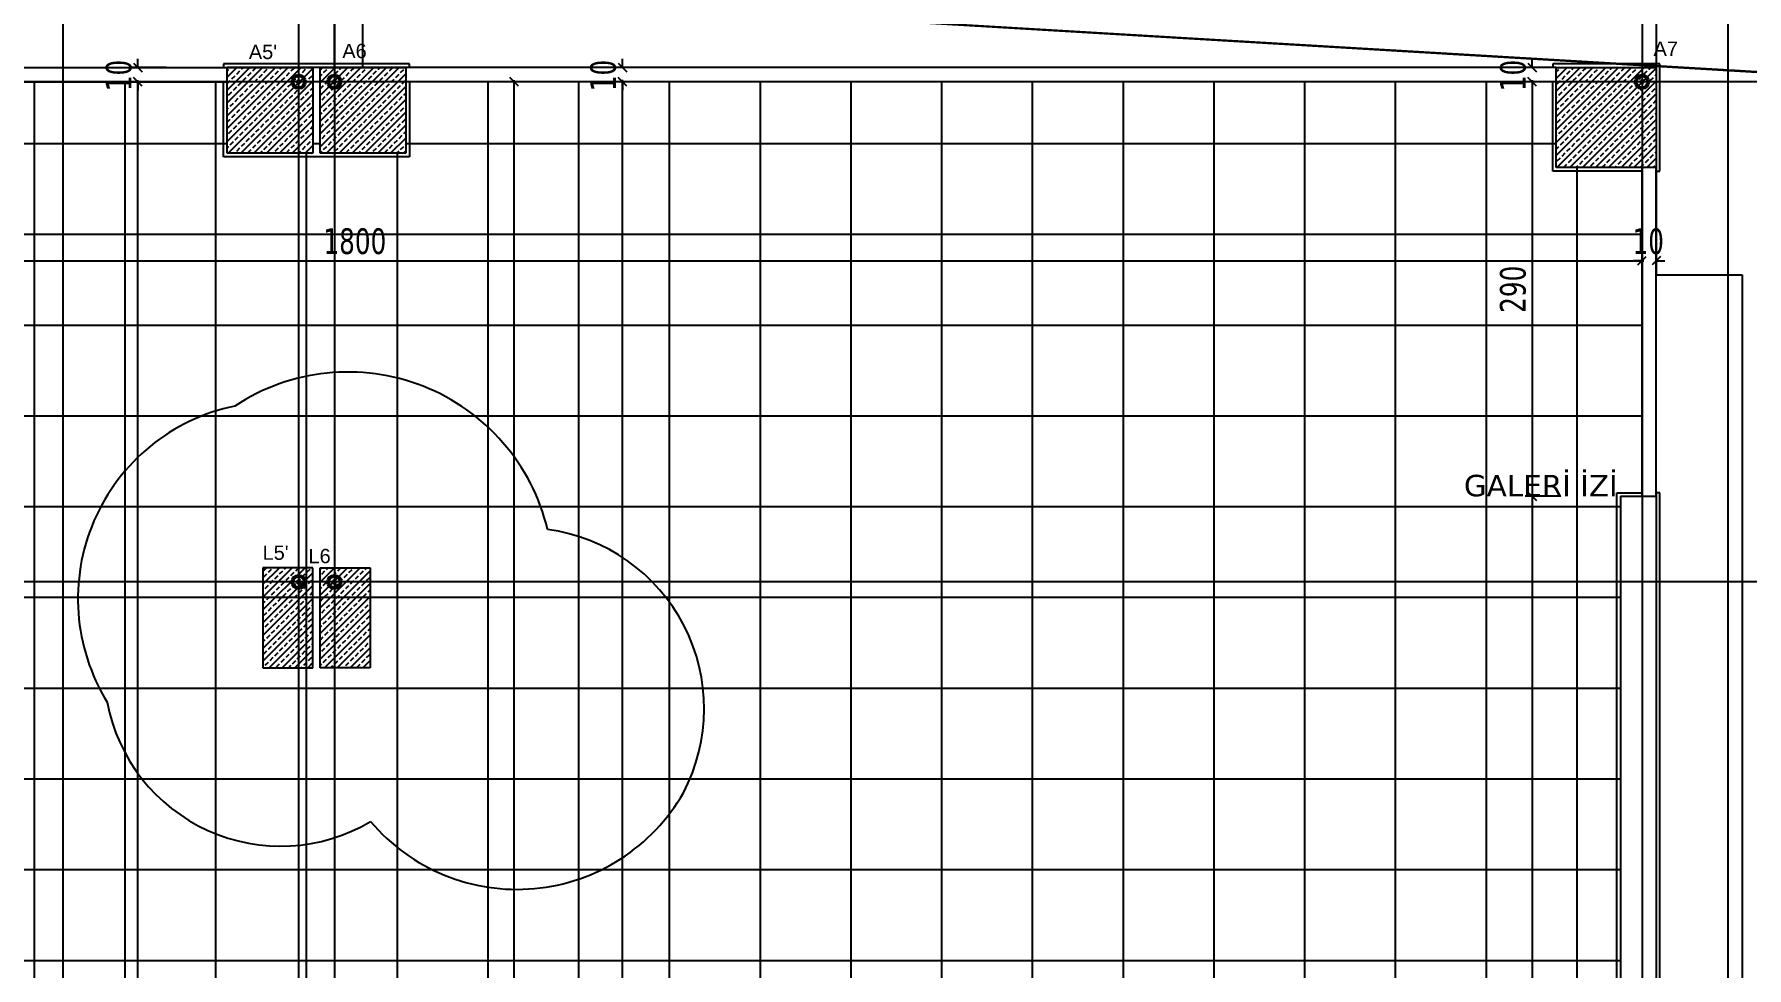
# Model space of a CAD drawing. Header units: millimetres. Extents: x 43168.9 to 43194.6, y -25545.1 to -25543.4.
# Drawn here: x 43171.9609 to 43172.2005, y -25543.9639 to -25543.8333 of the extents above; entities that cross this region are included whole.
import ezdxf
from ezdxf.enums import TextEntityAlignment as Align

# ---------------------------------------------------------------- set-up
doc = ezdxf.new("R2010")
doc.units = ezdxf.units.MM
doc.header["$LTSCALE"] = 200
for name, pattern in [('DASHDOT', [1, 0.5, -0.25, 0, -0.25]), ('DASHDOT2', [0.5, 0.25, -0.125, 0, -0.125]), ('DOT2', [0.125, 0, -0.125]), ('HIDDEN2', [0.1875, 0.125, -0.0625])]:
    doc.linetypes.add(name, pattern=pattern)
for name, color, linetype in [('aks_sgh', 5, 'DASHDOT2'), ('cam_sgh', 1, 'Continuous'), ('duv_sgh', 4, 'Continuous'), ('izd.tas.alt_sgh', 214, 'HIDDEN2'), ('izd.tas.ust_sgh', 213, 'DOT2'), ('kolon-b.a_sgh', 6, 'Continuous'), ('olcuic_sgh', 183, 'Continuous'), ('siva_sgh', 145, 'Continuous'), ('tarama-betonarme_sgh', 223, 'Continuous'), ('tarama-zemin_sgh', 197, 'Continuous'), ('vaziyet-01_sgh', 33, 'Continuous'), ('yapi-yaklasma_sgh', 41, 'DASHDOT'), ('yazi-merdi_sgh', 9, 'Continuous')]:
    doc.layers.add(name, color=color, linetype=linetype)
doc.styles.add('1-200', font='arial.ttf', dxfattribs={"height": 60})
doc.styles.add('dim', font='VERDANA.TTF', dxfattribs={"width": 0.7})
doc.styles.add('text1', font='VERDANA.TTF')

msp = doc.modelspace()

# ---------------------------------------------------------------- hatches: boundary and pattern name
h = msp.add_hatch(color=256)
edge = h.paths.add_edge_path()
edge.add_arc((43171.99788, -25543.83992), 0.001, 0, 360)
edge = h.paths.add_edge_path(flags=16)
edge.add_arc((43171.99788, -25543.83992), 0.00075, 0, 360)
h = msp.add_hatch(color=256)
edge = h.paths.add_edge_path()
edge.add_arc((43172.00288, -25543.83992), 0.001, 0, 360)
edge = h.paths.add_edge_path(flags=16)
edge.add_arc((43172.00288, -25543.83992), 0.00075, 0, 360)
h = msp.add_hatch(color=256)
edge = h.paths.add_edge_path()
edge.add_arc((43172.18588, -25543.83992), 0.001, 0, 360)
edge = h.paths.add_edge_path(flags=16)
edge.add_arc((43172.18588, -25543.83992), 0.00075, 0, 360)
h = msp.add_hatch(color=256)
edge = h.paths.add_edge_path()
edge.add_arc((43171.99788, -25543.90991), 0.001, 0, 360)
edge = h.paths.add_edge_path(flags=16)
edge.add_arc((43171.99788, -25543.90991), 0.00075, 0, 360)
h = msp.add_hatch(color=256)
edge = h.paths.add_edge_path()
edge.add_arc((43172.00288, -25543.90991), 0.001, 0, 360)
edge = h.paths.add_edge_path(flags=16)
edge.add_arc((43172.00288, -25543.90991), 0.00075, 0, 360)

# ---------------------------------------------------------------- linework, layer by layer
at = {"color": 0, "linetype": 'ByBlock', "lineweight": -2}
for p, q in [((43171.97479, -25543.83732), (43171.97599, -25543.83852)), ((43172.04259, -25543.83731), (43172.04379, -25543.83851)), ((43172.16991, -25543.83732), (43172.17111, -25543.83852)), ((43171.97599, -25543.84052), (43171.97479, -25543.83932)), ((43171.97599, -25543.84052), (43171.97479, -25543.83932)), ((43171.99768, -25543.84012), (43171.99768, -25543.83972)), ((43171.99768, -25543.83972), (43171.99808, -25543.83972)), ((43171.99808, -25543.84012), (43171.99768, -25543.84012)), ((43171.99781, -25543.83985), (43171.99795, -25543.83999)), ((43171.99781, -25543.83999), (43171.99795, -25543.83985)), ((43171.99808, -25543.83972), (43171.99808, -25543.84012)), ((43172.00308, -25543.83972), (43172.00268, -25543.83972)), ((43172.00268, -25543.83972), (43172.00268, -25543.84012)), ((43172.00268, -25543.84012), (43172.00308, -25543.84012)), ((43172.00295, -25543.83985), (43172.00281, -25543.83999)), ((43172.00295, -25543.83999), (43172.00281, -25543.83985)), ((43172.00308, -25543.84012), (43172.00308, -25543.83972)), ((43172.02865, -25543.84052), (43172.02745, -25543.83932)), ((43172.04379, -25543.84051), (43172.04259, -25543.83931)), ((43172.04379, -25543.84051), (43172.04259, -25543.83931)), ((43172.17111, -25543.84052), (43172.16991, -25543.83932)), ((43172.17111, -25543.84052), (43172.16991, -25543.83932)), ((43172.18608, -25543.83972), (43172.18568, -25543.83972)), ((43172.18568, -25543.83972), (43172.18568, -25543.84012)), ((43172.18568, -25543.84012), (43172.18608, -25543.84012)), ((43172.18595, -25543.83985), (43172.18581, -25543.83999)), ((43172.18595, -25543.83999), (43172.18581, -25543.83985)), ((43172.18608, -25543.84012), (43172.18608, -25543.83972)), ((43172.18528, -25543.86555), (43172.18648, -25543.86435)), ((43172.18528, -25543.86555), (43172.18648, -25543.86435)), ((43172.18848, -25543.86435), (43172.18728, -25543.86555)), ((43172.16991, -25543.89732), (43172.17111, -25543.89852)), ((43172.17111, -25543.89852), (43172.16991, -25543.89732)), ((43171.99768, -25543.91011), (43171.99768, -25543.90971)), ((43171.99768, -25543.90971), (43171.99808, -25543.90971)), ((43171.99808, -25543.91011), (43171.99768, -25543.91011)), ((43171.99781, -25543.90984), (43171.99795, -25543.90998)), ((43171.99781, -25543.90998), (43171.99795, -25543.90984)), ((43171.99808, -25543.90971), (43171.99808, -25543.91011)), ((43172.00308, -25543.90971), (43172.00268, -25543.90971)), ((43172.00268, -25543.90971), (43172.00268, -25543.91011)), ((43172.00268, -25543.91011), (43172.00308, -25543.91011)), ((43172.00295, -25543.90984), (43172.00281, -25543.90998)), ((43172.00295, -25543.90998), (43172.00281, -25543.90984)), ((43172.00308, -25543.91011), (43172.00308, -25543.90971))]:
    msp.add_line(p, q, dxfattribs=at)
for p, q in [((43172.03272, -25543.90256), (43172.03272, -25543.90256)), ((43171.9711, -25543.92674), (43171.9711, -25543.92674)), ((43172.05173, -25543.9394), (43172.05173, -25543.9394)), ((43172.00796, -25543.94343), (43172.00796, -25543.94343))]:
    msp.add_line(p, q)
at = {"color": 0, "linetype": 'Continuous', "lineweight": -2}
for centre, radius in [((43171.99788, -25543.83992), 0.001), ((43171.99788, -25543.83992), 0.00075), ((43172.00288, -25543.83992), 0.001), ((43172.00288, -25543.83992), 0.00075), ((43172.18588, -25543.83992), 0.001), ((43172.18588, -25543.83992), 0.00075), ((43171.99788, -25543.90991), 0.001), ((43171.99788, -25543.90991), 0.00075), ((43172.00288, -25543.90991), 0.001), ((43172.00288, -25543.90991), 0.00075)]:
    msp.add_circle(centre, radius, dxfattribs=at)
for centre, radius, start, end in [((43172.00479, -25543.90925), 0.02872, 13.4697, 123.4697), ((43171.99453, -25543.91226), 0.02754, 101.694, 211.694), ((43172.02933, -25543.92763), 0.0253, 332.2896, 82.2896), ((43171.99537, -25543.92218), 0.0247, 190.6354, 300.6354), ((43172.02843, -25543.92609), 0.02683, 220.2596, 330.2596)]:
    msp.add_arc(centre, radius, start, end)
at = {"layer": 'aks_sgh'}
for p, q in [((43171.96488, -25543.74092), (43171.96488, -25544.60992)), ((43171.99788, -25543.74092), (43171.99788, -25544.60992)), ((43172.00288, -25543.74092), (43172.00288, -25544.60992)), ((43172.18588, -25543.74092), (43172.18588, -25544.60992)), ((43172.19788, -25543.74092), (43172.19788, -25544.60992)), ((43172.26688, -25543.83992), (43171.46488, -25543.83992)), ((43172.26688, -25543.90991), (43171.46488, -25543.90991))]:
    msp.add_line(p, q, dxfattribs=at)
at = {"layer": 'cam_sgh'}
for p, q in [((43171.74388, -25543.83792), (43171.98788, -25543.83792)), ((43171.74388, -25543.83992), (43171.98788, -25543.83992)), ((43172.17388, -25543.83792), (43172.01288, -25543.83791)), ((43172.17388, -25543.83992), (43172.01288, -25543.83991)), ((43172.18588, -25543.89792), (43172.18588, -25543.85192)), ((43172.18788, -25543.89792), (43172.18788, -25543.85192))]:
    msp.add_line(p, q, dxfattribs=at)
at = {"layer": 'duv_sgh'}
for p, q in [((43172.18788, -25543.89742), (43172.18788, -25543.97592)), ((43172.18288, -25543.89792), (43172.18288, -25543.97592)), ((43172.18288, -25543.89792), (43172.18788, -25543.89792))]:
    msp.add_line(p, q, dxfattribs=at)
at = {"layer": 'izd.tas.alt_sgh'}
msp.add_line((43171.424, -25543.79238), (43172.27645, -25543.84291), dxfattribs=at)
at = {"layer": 'izd.tas.ust_sgh'}
for p, q in [((43172.18788, -25543.80792), (43172.18788, -25543.86693)), ((43172.18788, -25543.86693), (43172.19988, -25543.86693)), ((43172.19988, -25543.86693), (43172.19988, -25544.46492)), ((43171.54888, -25543.89792), (43172.18288, -25543.89792))]:
    msp.add_line(p, q, dxfattribs=at)
at = {"layer": 'kolon-b.a_sgh'}
for p, q in [((43171.98788, -25543.83792), (43171.99988, -25543.83792)), ((43171.98788, -25543.84992), (43171.98788, -25543.83792)), ((43171.99988, -25543.83792), (43171.99988, -25543.84992)), ((43172.00088, -25543.83792), (43172.01288, -25543.83792)), ((43172.00088, -25543.84992), (43172.00088, -25543.83792)), ((43172.01288, -25543.83792), (43172.01288, -25543.84992)), ((43172.17388, -25543.83792), (43172.18788, -25543.83792)), ((43172.17388, -25543.85192), (43172.17388, -25543.83792)), ((43172.18788, -25543.83792), (43172.18788, -25543.85192)), ((43171.99988, -25543.84992), (43171.98788, -25543.84992)), ((43172.01288, -25543.84992), (43172.00088, -25543.84992)), ((43172.18788, -25543.85192), (43172.17388, -25543.85192)), ((43171.99988, -25543.90791), (43171.99288, -25543.90791)), ((43171.99288, -25543.90791), (43171.99288, -25543.92191)), ((43171.99988, -25543.92191), (43171.99988, -25543.90791)), ((43172.00088, -25543.90791), (43172.00788, -25543.90791)), ((43172.00088, -25543.92191), (43172.00088, -25543.90791)), ((43172.00788, -25543.90791), (43172.00788, -25543.92191)), ((43171.99288, -25543.92191), (43171.99988, -25543.92191)), ((43172.00788, -25543.92191), (43172.00088, -25543.92191))]:
    msp.add_line(p, q, dxfattribs=at)
at = {"layer": 'olcuic_sgh'}
for p, q in [((43171.97539, -25543.83792), (43171.97539, -25543.83672)), ((43172.04319, -25543.83791), (43172.04319, -25543.83671)), ((43172.17051, -25543.83792), (43172.17051, -25543.83672)), ((43171.97939, -25543.83792), (43171.97439, -25543.83792)), ((43171.97939, -25543.83992), (43171.97439, -25543.83992)), ((43171.97939, -25543.83992), (43171.97439, -25543.83992)), ((43171.97539, -25544.09817), (43171.97539, -25543.83967)), ((43171.97539, -25543.83992), (43171.97539, -25543.84112)), ((43172.03205, -25543.83992), (43172.02705, -25543.83992)), ((43172.02805, -25544.54617), (43172.02805, -25543.83967)), ((43172.04719, -25543.83791), (43172.04219, -25543.83791)), ((43172.04719, -25543.83991), (43172.04219, -25543.83991)), ((43172.04719, -25543.83991), (43172.04219, -25543.83991)), ((43172.04319, -25544.46517), (43172.04319, -25543.83966)), ((43172.04319, -25543.83991), (43172.04319, -25543.84111)), ((43172.17188, -25543.83792), (43172.16951, -25543.83792)), ((43172.17188, -25543.83992), (43172.16951, -25543.83992)), ((43172.17188, -25543.83992), (43172.16951, -25543.83992)), ((43172.17051, -25543.83967), (43172.17051, -25543.89817)), ((43172.17051, -25543.83992), (43172.17051, -25543.84112)), ((43172.18588, -25543.86895), (43172.18588, -25543.86395)), ((43172.18588, -25543.86895), (43172.18588, -25543.86395)), ((43172.18788, -25543.86895), (43172.18788, -25543.86395)), ((43171.82563, -25543.86495), (43172.18613, -25543.86495)), ((43172.18588, -25543.86495), (43172.18468, -25543.86495)), ((43172.18788, -25543.86495), (43172.18908, -25543.86495)), ((43172.17051, -25543.89767), (43172.17051, -25544.15617)), ((43172.17451, -25543.89792), (43172.16951, -25543.89792)), ((43172.17451, -25543.89792), (43172.16951, -25543.89792))]:
    msp.add_line(p, q, dxfattribs=at)
at = {"layer": 'siva_sgh'}
for p, q in [((43172.01338, -25543.83742), (43171.98738, -25543.83742)), ((43171.98738, -25543.83742), (43171.98738, -25543.83792)), ((43172.01338, -25543.83791), (43172.01338, -25543.83742)), ((43172.18838, -25543.83742), (43172.17338, -25543.83742)), ((43172.17338, -25543.83742), (43172.17338, -25543.83792)), ((43172.18838, -25543.85242), (43172.18838, -25543.83742)), ((43171.98738, -25543.85042), (43171.98738, -25543.83992)), ((43172.01288, -25543.83792), (43171.98788, -25543.83792)), ((43172.01338, -25543.83991), (43172.01338, -25543.85041)), ((43172.17338, -25543.83992), (43172.17338, -25543.83992)), ((43172.17338, -25543.85242), (43172.17338, -25543.83992)), ((43172.01338, -25543.85041), (43171.98738, -25543.85042)), ((43172.18588, -25543.85242), (43172.17338, -25543.85242)), ((43172.18788, -25543.85242), (43172.18838, -25543.85242)), ((43172.18238, -25543.97542), (43172.18238, -25543.89742)), ((43172.18238, -25543.89742), (43172.18588, -25543.89742)), ((43172.18838, -25543.89742), (43172.18788, -25543.89742)), ((43172.18838, -25544.23042), (43172.18838, -25543.89742))]:
    msp.add_line(p, q, dxfattribs=at)
at = {"layer": 'tarama-betonarme_sgh'}
for p, q in [((43171.98788, -25543.83928), (43171.98924, -25543.83792)), ((43171.98788, -25543.84107), (43171.99103, -25543.83792)), ((43171.98788, -25543.84287), (43171.99283, -25543.83792)), ((43171.98788, -25543.84467), (43171.99463, -25543.83792)), ((43171.98788, -25543.84646), (43171.99642, -25543.83792)), ((43171.98788, -25543.84826), (43171.99822, -25543.83792)), ((43171.98788, -25543.83838), (43171.98808, -25543.83817)), ((43171.98788, -25543.84018), (43171.98831, -25543.83975)), ((43171.98801, -25543.84992), (43171.99988, -25543.83805)), ((43171.98831, -25543.83795), (43171.98834, -25543.83792)), ((43171.98853, -25543.83952), (43171.98898, -25543.83907)), ((43171.98921, -25543.83885), (43171.98966, -25543.8384)), ((43171.98943, -25543.84042), (43171.98988, -25543.83997)), ((43171.98981, -25543.84992), (43171.99988, -25543.83985)), ((43171.98988, -25543.83817), (43171.99014, -25543.83792)), ((43171.9901, -25543.83975), (43171.99055, -25543.8393)), ((43171.99078, -25543.83907), (43171.99123, -25543.83862)), ((43171.99145, -25543.8384), (43171.9919, -25543.83795)), ((43171.99168, -25543.83997), (43171.99212, -25543.83952)), ((43171.99235, -25543.8393), (43171.9928, -25543.83885)), ((43171.99302, -25543.83862), (43171.99347, -25543.83817)), ((43171.99325, -25543.8402), (43171.9937, -25543.83975)), ((43171.9937, -25543.83795), (43171.99373, -25543.83792)), ((43171.99392, -25543.83952), (43171.99437, -25543.83907)), ((43171.99459, -25543.83885), (43171.99504, -25543.8384)), ((43171.99482, -25543.84042), (43171.99527, -25543.83997)), ((43171.99527, -25543.83817), (43171.99552, -25543.83792)), ((43171.99549, -25543.83975), (43171.99594, -25543.8393)), ((43171.99617, -25543.83907), (43171.99662, -25543.83862)), ((43171.99684, -25543.8384), (43171.99729, -25543.83795)), ((43171.99706, -25543.83997), (43171.99751, -25543.83952)), ((43171.99774, -25543.8393), (43171.99819, -25543.83885)), ((43171.99841, -25543.83862), (43171.99886, -25543.83817)), ((43171.99864, -25543.8402), (43171.99908, -25543.83975)), ((43171.99908, -25543.83795), (43171.99912, -25543.83792)), ((43171.99931, -25543.83952), (43171.99976, -25543.83907)), ((43172.00088, -25543.83823), (43172.00119, -25543.83792)), ((43172.00088, -25543.84003), (43172.00299, -25543.83792)), ((43172.00088, -25543.84183), (43172.00478, -25543.83792)), ((43172.00088, -25543.84362), (43172.00658, -25543.83792)), ((43172.00088, -25543.84542), (43172.00838, -25543.83792)), ((43172.00088, -25543.84721), (43172.01017, -25543.83792)), ((43172.00088, -25543.84901), (43172.01197, -25543.83792)), ((43172.00088, -25543.83913), (43172.00115, -25543.83886)), ((43172.00137, -25543.83864), (43172.00182, -25543.83819)), ((43172.0016, -25543.84021), (43172.00205, -25543.83976)), ((43172.00177, -25543.84992), (43172.01288, -25543.83881)), ((43172.00205, -25543.83796), (43172.00209, -25543.83792)), ((43172.00227, -25543.83953), (43172.00272, -25543.83909)), ((43172.00295, -25543.83886), (43172.00339, -25543.83841)), ((43172.00317, -25543.84043), (43172.00362, -25543.83998)), ((43172.00362, -25543.83819), (43172.00389, -25543.83792)), ((43172.00384, -25543.83976), (43172.00429, -25543.83931)), ((43172.00452, -25543.83909), (43172.00497, -25543.83864)), ((43172.00519, -25543.83841), (43172.00564, -25543.83796)), ((43172.00541, -25543.83998), (43172.00586, -25543.83953)), ((43172.00609, -25543.83931), (43172.00654, -25543.83886)), ((43172.00676, -25543.83864), (43172.00721, -25543.83819)), ((43172.00699, -25543.84021), (43172.00744, -25543.83976)), ((43172.00744, -25543.83796), (43172.00748, -25543.83792)), ((43172.00766, -25543.83953), (43172.00811, -25543.83909)), ((43172.00833, -25543.83886), (43172.00878, -25543.83841)), ((43172.00856, -25543.84043), (43172.00901, -25543.83998)), ((43172.00901, -25543.83819), (43172.00927, -25543.83792)), ((43172.00923, -25543.83976), (43172.00968, -25543.83931)), ((43172.0099, -25543.83909), (43172.01035, -25543.83864)), ((43172.01058, -25543.83841), (43172.01103, -25543.83796)), ((43172.0108, -25543.83998), (43172.01125, -25543.83953)), ((43172.01148, -25543.83931), (43172.01193, -25543.83886)), ((43172.01215, -25543.83864), (43172.0126, -25543.83819)), ((43172.01237, -25543.84021), (43172.01282, -25543.83976)), ((43172.01282, -25543.83796), (43172.01287, -25543.83792)), ((43172.17388, -25543.83945), (43172.17541, -25543.83792)), ((43172.17388, -25543.84125), (43172.17721, -25543.83792)), ((43172.17388, -25543.84304), (43172.179, -25543.83792)), ((43172.17388, -25543.84484), (43172.1808, -25543.83792)), ((43172.17388, -25543.84663), (43172.18259, -25543.83792)), ((43172.17388, -25543.84843), (43172.18439, -25543.83792)), ((43172.17388, -25543.85023), (43172.18619, -25543.83792)), ((43172.17388, -25543.83855), (43172.17424, -25543.83819)), ((43172.17398, -25543.85192), (43172.18788, -25543.83802)), ((43172.17402, -25543.84021), (43172.17447, -25543.83976)), ((43172.17447, -25543.83796), (43172.17451, -25543.83792)), ((43172.17469, -25543.83953), (43172.17514, -25543.83909)), ((43172.17537, -25543.83886), (43172.17582, -25543.83841)), ((43172.17559, -25543.84043), (43172.17604, -25543.83998)), ((43172.17578, -25543.85192), (43172.18788, -25543.83982)), ((43172.17604, -25543.83819), (43172.17631, -25543.83792)), ((43172.17626, -25543.83976), (43172.17671, -25543.83931)), ((43172.17694, -25543.83909), (43172.17739, -25543.83864)), ((43172.17761, -25543.83841), (43172.17806, -25543.83796)), ((43172.17784, -25543.83998), (43172.17828, -25543.83953)), ((43172.17851, -25543.83931), (43172.17896, -25543.83886)), ((43172.17918, -25543.83864), (43172.17963, -25543.83819)), ((43172.17941, -25543.84021), (43172.17986, -25543.83976)), ((43172.17986, -25543.83796), (43172.1799, -25543.83792)), ((43172.18008, -25543.83953), (43172.18053, -25543.83909)), ((43172.18075, -25543.83886), (43172.1812, -25543.83841)), ((43172.18098, -25543.84043), (43172.18143, -25543.83998)), ((43172.18143, -25543.83819), (43172.1817, -25543.83792)), ((43172.18165, -25543.83976), (43172.1821, -25543.83931)), ((43172.18233, -25543.83909), (43172.18277, -25543.83864)), ((43172.183, -25543.83841), (43172.18345, -25543.83796)), ((43172.18322, -25543.83998), (43172.18367, -25543.83953)), ((43172.1839, -25543.83931), (43172.18435, -25543.83886)), ((43172.18457, -25543.83864), (43172.18502, -25543.83819)), ((43172.1848, -25543.84021), (43172.18524, -25543.83976)), ((43172.18524, -25543.83796), (43172.18529, -25543.83792)), ((43172.18547, -25543.83953), (43172.18592, -25543.83909)), ((43172.18614, -25543.83886), (43172.18659, -25543.83841)), ((43172.18637, -25543.84043), (43172.18682, -25543.83998)), ((43172.18682, -25543.83819), (43172.18708, -25543.83792)), ((43172.18704, -25543.83976), (43172.18749, -25543.83931)), ((43172.18771, -25543.83909), (43172.18788, -25543.83892)), ((43171.98808, -25543.84177), (43171.98853, -25543.84132)), ((43171.98876, -25543.84109), (43171.98921, -25543.84064)), ((43171.98898, -25543.84266), (43171.98943, -25543.84222)), ((43171.98966, -25543.84199), (43171.9901, -25543.84154)), ((43171.99033, -25543.84132), (43171.99078, -25543.84087)), ((43171.99055, -25543.84289), (43171.991, -25543.84244)), ((43171.991, -25543.84064), (43171.99145, -25543.8402)), ((43171.99123, -25543.84222), (43171.99168, -25543.84177)), ((43171.99161, -25543.84992), (43171.99988, -25543.84165)), ((43171.9919, -25543.84154), (43171.99235, -25543.84109)), ((43171.99257, -25543.84087), (43171.99302, -25543.84042)), ((43171.9928, -25543.84244), (43171.99325, -25543.84199)), ((43171.99347, -25543.84177), (43171.99392, -25543.84132)), ((43171.99415, -25543.84109), (43171.99459, -25543.84064)), ((43171.99437, -25543.84266), (43171.99482, -25543.84222)), ((43171.99504, -25543.84199), (43171.99549, -25543.84154)), ((43171.99572, -25543.84132), (43171.99617, -25543.84087)), ((43171.99594, -25543.84289), (43171.99639, -25543.84244)), ((43171.99639, -25543.84064), (43171.99684, -25543.8402)), ((43171.99662, -25543.84222), (43171.99706, -25543.84177)), ((43171.99729, -25543.84154), (43171.99774, -25543.84109)), ((43171.99796, -25543.84087), (43171.99841, -25543.84042)), ((43171.99819, -25543.84244), (43171.99864, -25543.84199)), ((43171.99886, -25543.84177), (43171.99931, -25543.84132)), ((43171.99953, -25543.84109), (43171.99988, -25543.84075)), ((43171.99976, -25543.84266), (43171.99988, -25543.84254)), ((43172.00092, -25543.84088), (43172.00137, -25543.84043)), ((43172.00115, -25543.84245), (43172.0016, -25543.842)), ((43172.00182, -25543.84178), (43172.00227, -25543.84133)), ((43172.0025, -25543.84111), (43172.00295, -25543.84066)), ((43172.00272, -25543.84268), (43172.00317, -25543.84223)), ((43172.00339, -25543.842), (43172.00384, -25543.84156)), ((43172.00356, -25543.84992), (43172.01288, -25543.8406)), ((43172.00407, -25543.84133), (43172.00452, -25543.84088)), ((43172.00429, -25543.8429), (43172.00474, -25543.84245)), ((43172.00474, -25543.84066), (43172.00519, -25543.84021)), ((43172.00497, -25543.84223), (43172.00541, -25543.84178)), ((43172.00536, -25543.84992), (43172.01288, -25543.8424)), ((43172.00564, -25543.84156), (43172.00609, -25543.84111)), ((43172.00631, -25543.84088), (43172.00676, -25543.84043)), ((43172.00654, -25543.84245), (43172.00699, -25543.842)), ((43172.00721, -25543.84178), (43172.00766, -25543.84133)), ((43172.00788, -25543.84111), (43172.00833, -25543.84066)), ((43172.00811, -25543.84268), (43172.00856, -25543.84223)), ((43172.00878, -25543.842), (43172.00923, -25543.84156)), ((43172.00946, -25543.84133), (43172.0099, -25543.84088)), ((43172.00968, -25543.8429), (43172.01013, -25543.84245)), ((43172.01013, -25543.84066), (43172.01058, -25543.84021)), ((43172.01035, -25543.84223), (43172.0108, -25543.84178)), ((43172.01103, -25543.84156), (43172.01148, -25543.84111)), ((43172.0117, -25543.84088), (43172.01215, -25543.84043)), ((43172.01193, -25543.84245), (43172.01237, -25543.842)), ((43172.0126, -25543.84178), (43172.01288, -25543.8415)), ((43172.17388, -25543.84214), (43172.17402, -25543.842)), ((43172.17424, -25543.84178), (43172.17469, -25543.84133)), ((43172.17492, -25543.84111), (43172.17537, -25543.84066)), ((43172.17514, -25543.84268), (43172.17559, -25543.84223)), ((43172.17582, -25543.842), (43172.17626, -25543.84156)), ((43172.17649, -25543.84133), (43172.17694, -25543.84088)), ((43172.17671, -25543.8429), (43172.17716, -25543.84245)), ((43172.17716, -25543.84066), (43172.17761, -25543.84021)), ((43172.17739, -25543.84223), (43172.17784, -25543.84178)), ((43172.17757, -25543.85192), (43172.18788, -25543.84161)), ((43172.17806, -25543.84156), (43172.17851, -25543.84111)), ((43172.17873, -25543.84088), (43172.17918, -25543.84043)), ((43172.17896, -25543.84245), (43172.17941, -25543.842)), ((43172.17963, -25543.84178), (43172.18008, -25543.84133)), ((43172.18031, -25543.84111), (43172.18075, -25543.84066)), ((43172.18053, -25543.84268), (43172.18098, -25543.84223)), ((43172.1812, -25543.842), (43172.18165, -25543.84156)), ((43172.18188, -25543.84133), (43172.18233, -25543.84088)), ((43172.1821, -25543.8429), (43172.18255, -25543.84245)), ((43172.18255, -25543.84066), (43172.183, -25543.84021)), ((43172.18277, -25543.84223), (43172.18322, -25543.84178)), ((43172.18345, -25543.84156), (43172.1839, -25543.84111)), ((43172.18412, -25543.84088), (43172.18457, -25543.84043)), ((43172.18435, -25543.84245), (43172.1848, -25543.842)), ((43172.18502, -25543.84178), (43172.18547, -25543.84133)), ((43172.18569, -25543.84111), (43172.18614, -25543.84066)), ((43172.18592, -25543.84268), (43172.18637, -25543.84223)), ((43172.18659, -25543.842), (43172.18704, -25543.84156)), ((43172.18726, -25543.84133), (43172.18771, -25543.84088)), ((43172.18749, -25543.8429), (43172.18788, -25543.84251)), ((43171.98788, -25543.84377), (43171.98808, -25543.84356)), ((43171.98831, -25543.84334), (43171.98876, -25543.84289)), ((43171.98853, -25543.84491), (43171.98898, -25543.84446)), ((43171.98921, -25543.84424), (43171.98966, -25543.84379)), ((43171.98988, -25543.84356), (43171.99033, -25543.84311)), ((43171.9901, -25543.84513), (43171.99055, -25543.84469)), ((43171.99078, -25543.84446), (43171.99123, -25543.84401)), ((43171.99145, -25543.84379), (43171.9919, -25543.84334)), ((43171.99168, -25543.84536), (43171.99212, -25543.84491)), ((43171.99212, -25543.84311), (43171.99257, -25543.84266)), ((43171.99235, -25543.84469), (43171.9928, -25543.84424)), ((43171.99302, -25543.84401), (43171.99347, -25543.84356)), ((43171.9934, -25543.84992), (43171.99988, -25543.84344)), ((43171.9937, -25543.84334), (43171.99415, -25543.84289)), ((43171.99392, -25543.84491), (43171.99437, -25543.84446)), ((43171.99459, -25543.84424), (43171.99504, -25543.84379)), ((43171.99527, -25543.84356), (43171.99572, -25543.84311)), ((43171.99549, -25543.84513), (43171.99594, -25543.84469)), ((43171.99617, -25543.84446), (43171.99662, -25543.84401)), ((43171.99684, -25543.84379), (43171.99729, -25543.84334)), ((43171.99706, -25543.84536), (43171.99751, -25543.84491)), ((43171.99751, -25543.84311), (43171.99796, -25543.84266)), ((43171.99774, -25543.84469), (43171.99819, -25543.84424)), ((43171.99841, -25543.84401), (43171.99886, -25543.84356)), ((43171.99908, -25543.84334), (43171.99953, -25543.84289)), ((43171.99931, -25543.84491), (43171.99976, -25543.84446)), ((43172.00088, -25543.84272), (43172.00092, -25543.84268)), ((43172.00088, -25543.84452), (43172.00115, -25543.84425)), ((43172.00137, -25543.84402), (43172.00182, -25543.84358)), ((43172.00205, -25543.84335), (43172.0025, -25543.8429)), ((43172.00227, -25543.84492), (43172.00272, -25543.84447)), ((43172.00295, -25543.84425), (43172.00339, -25543.8438)), ((43172.00362, -25543.84358), (43172.00407, -25543.84313)), ((43172.00384, -25543.84515), (43172.00429, -25543.8447)), ((43172.00452, -25543.84447), (43172.00497, -25543.84402)), ((43172.00519, -25543.8438), (43172.00564, -25543.84335)), ((43172.00541, -25543.84537), (43172.00586, -25543.84492)), ((43172.00586, -25543.84313), (43172.00631, -25543.84268)), ((43172.00609, -25543.8447), (43172.00654, -25543.84425)), ((43172.00676, -25543.84402), (43172.00721, -25543.84358)), ((43172.00715, -25543.84992), (43172.01288, -25543.84419)), ((43172.00744, -25543.84335), (43172.00788, -25543.8429)), ((43172.00766, -25543.84492), (43172.00811, -25543.84447)), ((43172.00833, -25543.84425), (43172.00878, -25543.8438)), ((43172.00901, -25543.84358), (43172.00946, -25543.84313)), ((43172.00923, -25543.84515), (43172.00968, -25543.8447)), ((43172.0099, -25543.84447), (43172.01035, -25543.84402)), ((43172.01058, -25543.8438), (43172.01103, -25543.84335)), ((43172.0108, -25543.84537), (43172.01125, -25543.84492)), ((43172.01125, -25543.84313), (43172.0117, -25543.84268)), ((43172.01148, -25543.8447), (43172.01193, -25543.84425)), ((43172.01215, -25543.84402), (43172.0126, -25543.84358)), ((43172.01282, -25543.84335), (43172.01288, -25543.8433)), ((43172.17388, -25543.84394), (43172.17424, -25543.84358)), ((43172.17447, -25543.84335), (43172.17492, -25543.8429)), ((43172.17469, -25543.84492), (43172.17514, -25543.84447)), ((43172.17537, -25543.84425), (43172.17582, -25543.8438)), ((43172.17604, -25543.84358), (43172.17649, -25543.84313)), ((43172.17626, -25543.84515), (43172.17671, -25543.8447)), ((43172.17694, -25543.84447), (43172.17739, -25543.84402)), ((43172.17761, -25543.8438), (43172.17806, -25543.84335)), ((43172.17784, -25543.84537), (43172.17828, -25543.84492)), ((43172.17828, -25543.84313), (43172.17873, -25543.84268)), ((43172.17851, -25543.8447), (43172.17896, -25543.84425)), ((43172.17918, -25543.84402), (43172.17963, -25543.84358)), ((43172.17937, -25543.85192), (43172.18788, -25543.84341)), ((43172.17986, -25543.84335), (43172.18031, -25543.8429)), ((43172.18008, -25543.84492), (43172.18053, -25543.84447)), ((43172.18075, -25543.84425), (43172.1812, -25543.8438)), ((43172.18143, -25543.84358), (43172.18188, -25543.84313)), ((43172.18165, -25543.84515), (43172.1821, -25543.8447)), ((43172.18233, -25543.84447), (43172.18277, -25543.84402)), ((43172.183, -25543.8438), (43172.18345, -25543.84335)), ((43172.18322, -25543.84537), (43172.18367, -25543.84492)), ((43172.18367, -25543.84313), (43172.18412, -25543.84268)), ((43172.1839, -25543.8447), (43172.18435, -25543.84425)), ((43172.18457, -25543.84402), (43172.18502, -25543.84358)), ((43172.18524, -25543.84335), (43172.18569, -25543.8429)), ((43172.18547, -25543.84492), (43172.18592, -25543.84447)), ((43172.18614, -25543.84425), (43172.18659, -25543.8438)), ((43172.18682, -25543.84358), (43172.18726, -25543.84313)), ((43172.18704, -25543.84515), (43172.18749, -25543.8447)), ((43172.18771, -25543.84447), (43172.18788, -25543.84431)), ((43171.98788, -25543.84556), (43171.98831, -25543.84513)), ((43171.98808, -25543.84715), (43171.98853, -25543.84671)), ((43171.98876, -25543.84648), (43171.98921, -25543.84603)), ((43171.98943, -25543.84581), (43171.98988, -25543.84536)), ((43171.98966, -25543.84738), (43171.9901, -25543.84693)), ((43171.99033, -25543.84671), (43171.99078, -25543.84626)), ((43171.991, -25543.84603), (43171.99145, -25543.84558)), ((43171.99123, -25543.8476), (43171.99168, -25543.84715)), ((43171.9919, -25543.84693), (43171.99235, -25543.84648)), ((43171.99257, -25543.84626), (43171.99302, -25543.84581)), ((43171.99325, -25543.84558), (43171.9937, -25543.84513)), ((43171.99347, -25543.84715), (43171.99392, -25543.84671)), ((43171.99415, -25543.84648), (43171.99459, -25543.84603)), ((43171.99482, -25543.84581), (43171.99527, -25543.84536)), ((43171.99504, -25543.84738), (43171.99549, -25543.84693)), ((43171.9952, -25543.84992), (43171.99988, -25543.84524)), ((43171.99572, -25543.84671), (43171.99617, -25543.84626)), ((43171.99639, -25543.84603), (43171.99684, -25543.84558)), ((43171.99662, -25543.8476), (43171.99706, -25543.84715)), ((43171.99699, -25543.84992), (43171.99988, -25543.84703)), ((43171.99729, -25543.84693), (43171.99774, -25543.84648)), ((43171.99796, -25543.84626), (43171.99841, -25543.84581)), ((43171.99864, -25543.84558), (43171.99908, -25543.84513)), ((43171.99886, -25543.84715), (43171.99931, -25543.84671)), ((43171.99953, -25543.84648), (43171.99988, -25543.84614)), ((43172.00092, -25543.84627), (43172.00137, -25543.84582)), ((43172.0016, -25543.8456), (43172.00205, -25543.84515)), ((43172.00182, -25543.84717), (43172.00227, -25543.84672)), ((43172.0025, -25543.84649), (43172.00295, -25543.84605)), ((43172.00317, -25543.84582), (43172.00362, -25543.84537)), ((43172.00339, -25543.84739), (43172.00384, -25543.84694)), ((43172.00407, -25543.84672), (43172.00452, -25543.84627)), ((43172.00474, -25543.84605), (43172.00519, -25543.8456)), ((43172.00497, -25543.84762), (43172.00541, -25543.84717)), ((43172.00564, -25543.84694), (43172.00609, -25543.84649)), ((43172.00631, -25543.84627), (43172.00676, -25543.84582)), ((43172.00699, -25543.8456), (43172.00744, -25543.84515)), ((43172.00721, -25543.84717), (43172.00766, -25543.84672)), ((43172.00788, -25543.84649), (43172.00833, -25543.84605)), ((43172.00856, -25543.84582), (43172.00901, -25543.84537)), ((43172.00878, -25543.84739), (43172.00923, -25543.84694)), ((43172.00895, -25543.84992), (43172.01288, -25543.84599)), ((43172.00946, -25543.84672), (43172.0099, -25543.84627)), ((43172.01013, -25543.84605), (43172.01058, -25543.8456)), ((43172.01035, -25543.84762), (43172.0108, -25543.84717)), ((43172.01103, -25543.84694), (43172.01148, -25543.84649)), ((43172.0117, -25543.84627), (43172.01215, -25543.84582)), ((43172.01237, -25543.8456), (43172.01282, -25543.84515)), ((43172.0126, -25543.84717), (43172.01288, -25543.84689)), ((43172.17402, -25543.8456), (43172.17447, -25543.84515)), ((43172.17424, -25543.84717), (43172.17469, -25543.84672)), ((43172.17492, -25543.84649), (43172.17537, -25543.84605)), ((43172.17559, -25543.84582), (43172.17604, -25543.84537)), ((43172.17582, -25543.84739), (43172.17626, -25543.84694)), ((43172.17649, -25543.84672), (43172.17694, -25543.84627)), ((43172.17716, -25543.84605), (43172.17761, -25543.8456)), ((43172.17739, -25543.84762), (43172.17784, -25543.84717)), ((43172.17806, -25543.84694), (43172.17851, -25543.84649)), ((43172.17873, -25543.84627), (43172.17918, -25543.84582)), ((43172.17941, -25543.8456), (43172.17986, -25543.84515)), ((43172.17963, -25543.84717), (43172.18008, -25543.84672)), ((43172.18031, -25543.84649), (43172.18075, -25543.84605)), ((43172.18098, -25543.84582), (43172.18143, -25543.84537)), ((43172.18117, -25543.85192), (43172.18788, -25543.84521)), ((43172.1812, -25543.84739), (43172.18165, -25543.84694)), ((43172.18188, -25543.84672), (43172.18233, -25543.84627)), ((43172.18255, -25543.84605), (43172.183, -25543.8456)), ((43172.18277, -25543.84762), (43172.18322, -25543.84717)), ((43172.18296, -25543.85192), (43172.18788, -25543.847)), ((43172.18345, -25543.84694), (43172.1839, -25543.84649)), ((43172.18412, -25543.84627), (43172.18457, -25543.84582)), ((43172.1848, -25543.8456), (43172.18524, -25543.84515)), ((43172.18502, -25543.84717), (43172.18547, -25543.84672)), ((43172.18569, -25543.84649), (43172.18614, -25543.84605)), ((43172.18637, -25543.84582), (43172.18682, -25543.84537)), ((43172.18659, -25543.84739), (43172.18704, -25543.84694)), ((43172.18726, -25543.84672), (43172.18771, -25543.84627)), ((43171.98788, -25543.84916), (43171.98808, -25543.84895)), ((43171.98831, -25543.84873), (43171.98876, -25543.84828)), ((43171.98898, -25543.84805), (43171.98943, -25543.8476)), ((43171.98921, -25543.84962), (43171.98966, -25543.84918)), ((43171.98988, -25543.84895), (43171.99033, -25543.8485)), ((43171.99055, -25543.84828), (43171.991, -25543.84783)), ((43171.99078, -25543.84985), (43171.99123, -25543.8494)), ((43171.99145, -25543.84918), (43171.9919, -25543.84873)), ((43171.99212, -25543.8485), (43171.99257, -25543.84805)), ((43171.9925, -25543.84992), (43171.9928, -25543.84962)), ((43171.9928, -25543.84783), (43171.99325, -25543.84738)), ((43171.99302, -25543.8494), (43171.99347, -25543.84895)), ((43171.9937, -25543.84873), (43171.99415, -25543.84828)), ((43171.99437, -25543.84805), (43171.99482, -25543.8476)), ((43171.99459, -25543.84962), (43171.99504, -25543.84918)), ((43171.99527, -25543.84895), (43171.99572, -25543.8485)), ((43171.99594, -25543.84828), (43171.99639, -25543.84783)), ((43171.99617, -25543.84985), (43171.99662, -25543.8494)), ((43171.99684, -25543.84918), (43171.99729, -25543.84873)), ((43171.99751, -25543.8485), (43171.99796, -25543.84805)), ((43171.99789, -25543.84992), (43171.99819, -25543.84962)), ((43171.99819, -25543.84783), (43171.99864, -25543.84738)), ((43171.99841, -25543.8494), (43171.99886, -25543.84895)), ((43171.99879, -25543.84992), (43171.99988, -25543.84883)), ((43171.99908, -25543.84873), (43171.99953, -25543.84828)), ((43171.99976, -25543.84805), (43171.99988, -25543.84793)), ((43172.00088, -25543.84811), (43172.00092, -25543.84807)), ((43172.00088, -25543.84991), (43172.00115, -25543.84964)), ((43172.00115, -25543.84784), (43172.0016, -25543.84739)), ((43172.00137, -25543.84941), (43172.00182, -25543.84896)), ((43172.00205, -25543.84874), (43172.0025, -25543.84829)), ((43172.00272, -25543.84807), (43172.00317, -25543.84762)), ((43172.00295, -25543.84964), (43172.00339, -25543.84919)), ((43172.00362, -25543.84896), (43172.00407, -25543.84851)), ((43172.00429, -25543.84829), (43172.00474, -25543.84784)), ((43172.00452, -25543.84986), (43172.00497, -25543.84941)), ((43172.00519, -25543.84919), (43172.00564, -25543.84874)), ((43172.00586, -25543.84851), (43172.00631, -25543.84807)), ((43172.00626, -25543.84992), (43172.00654, -25543.84964)), ((43172.00654, -25543.84784), (43172.00699, -25543.84739)), ((43172.00676, -25543.84941), (43172.00721, -25543.84896)), ((43172.00744, -25543.84874), (43172.00788, -25543.84829)), ((43172.00811, -25543.84807), (43172.00856, -25543.84762)), ((43172.00833, -25543.84964), (43172.00878, -25543.84919)), ((43172.00901, -25543.84896), (43172.00946, -25543.84851)), ((43172.00968, -25543.84829), (43172.01013, -25543.84784)), ((43172.0099, -25543.84986), (43172.01035, -25543.84941)), ((43172.01058, -25543.84919), (43172.01103, -25543.84874)), ((43172.01075, -25543.84992), (43172.01288, -25543.84779)), ((43172.01125, -25543.84851), (43172.0117, -25543.84807)), ((43172.01164, -25543.84992), (43172.01193, -25543.84964)), ((43172.01193, -25543.84784), (43172.01237, -25543.84739)), ((43172.01215, -25543.84941), (43172.0126, -25543.84896)), ((43172.01254, -25543.84992), (43172.01288, -25543.84958)), ((43172.01282, -25543.84874), (43172.01288, -25543.84868)), ((43172.17388, -25543.84753), (43172.17402, -25543.84739)), ((43172.17388, -25543.84933), (43172.17424, -25543.84896)), ((43172.17447, -25543.84874), (43172.17492, -25543.84829)), ((43172.17514, -25543.84807), (43172.17559, -25543.84762)), ((43172.17537, -25543.84964), (43172.17582, -25543.84919)), ((43172.17604, -25543.84896), (43172.17649, -25543.84851)), ((43172.17671, -25543.84829), (43172.17716, -25543.84784)), ((43172.17694, -25543.84986), (43172.17739, -25543.84941)), ((43172.17761, -25543.84919), (43172.17806, -25543.84874)), ((43172.17828, -25543.84851), (43172.17873, -25543.84807)), ((43172.17851, -25543.85009), (43172.17896, -25543.84964)), ((43172.17896, -25543.84784), (43172.17941, -25543.84739)), ((43172.17918, -25543.84941), (43172.17963, -25543.84896)), ((43172.17986, -25543.84874), (43172.18031, -25543.84829)), ((43172.18053, -25543.84807), (43172.18098, -25543.84762)), ((43172.18075, -25543.84964), (43172.1812, -25543.84919)), ((43172.18143, -25543.84896), (43172.18188, -25543.84851)), ((43172.1821, -25543.84829), (43172.18255, -25543.84784)), ((43172.18233, -25543.84986), (43172.18277, -25543.84941)), ((43172.183, -25543.84919), (43172.18345, -25543.84874)), ((43172.18367, -25543.84851), (43172.18412, -25543.84807)), ((43172.1839, -25543.85009), (43172.18435, -25543.84964)), ((43172.18435, -25543.84784), (43172.1848, -25543.84739)), ((43172.18457, -25543.84941), (43172.18502, -25543.84896)), ((43172.18476, -25543.85192), (43172.18788, -25543.8488)), ((43172.18524, -25543.84874), (43172.18569, -25543.84829)), ((43172.18592, -25543.84807), (43172.18637, -25543.84762)), ((43172.18614, -25543.84964), (43172.18659, -25543.84919)), ((43172.18682, -25543.84896), (43172.18726, -25543.84851)), ((43172.18749, -25543.84829), (43172.18788, -25543.8479)), ((43172.18771, -25543.84986), (43172.18788, -25543.8497)), ((43171.98891, -25543.84992), (43171.98898, -25543.84985)), ((43171.9943, -25543.84992), (43171.99437, -25543.84985)), ((43171.99969, -25543.84992), (43171.99976, -25543.84985)), ((43172.00266, -25543.84992), (43172.00272, -25543.84986)), ((43172.00805, -25543.84992), (43172.00811, -25543.84986)), ((43172.17402, -25543.85098), (43172.17447, -25543.85054)), ((43172.17469, -25543.85031), (43172.17514, -25543.84986)), ((43172.17492, -25543.85188), (43172.17537, -25543.85143)), ((43172.17559, -25543.85121), (43172.17604, -25543.85076)), ((43172.17626, -25543.85054), (43172.17671, -25543.85009)), ((43172.17668, -25543.85192), (43172.17694, -25543.85166)), ((43172.17716, -25543.85143), (43172.17761, -25543.85098)), ((43172.17784, -25543.85076), (43172.17828, -25543.85031)), ((43172.17847, -25543.85192), (43172.17851, -25543.85188)), ((43172.17873, -25543.85166), (43172.17918, -25543.85121)), ((43172.17941, -25543.85098), (43172.17986, -25543.85054)), ((43172.18008, -25543.85031), (43172.18053, -25543.84986)), ((43172.18031, -25543.85188), (43172.18075, -25543.85143)), ((43172.18098, -25543.85121), (43172.18143, -25543.85076)), ((43172.18165, -25543.85054), (43172.1821, -25543.85009)), ((43172.18206, -25543.85192), (43172.18233, -25543.85166)), ((43172.18255, -25543.85143), (43172.183, -25543.85098)), ((43172.18322, -25543.85076), (43172.18367, -25543.85031)), ((43172.18386, -25543.85192), (43172.1839, -25543.85188)), ((43172.18412, -25543.85166), (43172.18457, -25543.85121)), ((43172.1848, -25543.85098), (43172.18524, -25543.85054)), ((43172.18547, -25543.85031), (43172.18592, -25543.84986)), ((43172.18569, -25543.85188), (43172.18614, -25543.85143)), ((43172.18637, -25543.85121), (43172.18682, -25543.85076)), ((43172.18655, -25543.85192), (43172.18788, -25543.85059)), ((43172.18704, -25543.85054), (43172.18749, -25543.85009)), ((43172.18745, -25543.85192), (43172.18771, -25543.85166)), ((43171.99288, -25543.90843), (43171.99339, -25543.90791)), ((43171.99288, -25543.91022), (43171.99519, -25543.90791)), ((43171.99288, -25543.91202), (43171.99699, -25543.90791)), ((43171.99288, -25543.91381), (43171.99878, -25543.90791)), ((43171.99288, -25543.91561), (43171.99988, -25543.90861)), ((43171.99298, -25543.90923), (43171.99343, -25543.90878)), ((43171.99365, -25543.90855), (43171.9941, -25543.9081)), ((43171.99388, -25543.91012), (43171.99432, -25543.90968)), ((43171.99455, -25543.90945), (43171.995, -25543.909)), ((43171.99522, -25543.90878), (43171.99567, -25543.90833)), ((43171.9959, -25543.9081), (43171.99609, -25543.90791)), ((43171.99612, -25543.90968), (43171.99657, -25543.90923)), ((43171.99679, -25543.909), (43171.99724, -25543.90855)), ((43171.99747, -25543.90833), (43171.99789, -25543.90791)), ((43171.99769, -25543.9099), (43171.99814, -25543.90945)), ((43171.99837, -25543.90923), (43171.99881, -25543.90878)), ((43171.99904, -25543.90855), (43171.99949, -25543.9081)), ((43171.99926, -25543.91012), (43171.99971, -25543.90968)), ((43172.00088, -25543.90815), (43172.00112, -25543.90791)), ((43172.00088, -25543.90995), (43172.00292, -25543.90791)), ((43172.00088, -25543.91174), (43172.00471, -25543.90791)), ((43172.00088, -25543.91354), (43172.00651, -25543.90791)), ((43172.00088, -25543.91534), (43172.00788, -25543.90834)), ((43172.00088, -25543.90905), (43172.00088, -25543.90904)), ((43172.00111, -25543.90882), (43172.00156, -25543.90837)), ((43172.00178, -25543.90815), (43172.00202, -25543.90791)), ((43172.00201, -25543.90972), (43172.00246, -25543.90927)), ((43172.00268, -25543.90904), (43172.00313, -25543.9086)), ((43172.00335, -25543.90837), (43172.0038, -25543.90792)), ((43172.00358, -25543.90994), (43172.00403, -25543.90949)), ((43172.00425, -25543.90927), (43172.0047, -25543.90882)), ((43172.00492, -25543.9086), (43172.00537, -25543.90815)), ((43172.0056, -25543.90792), (43172.00561, -25543.90791)), ((43172.00582, -25543.90949), (43172.00627, -25543.90904)), ((43172.0065, -25543.90882), (43172.00695, -25543.90837)), ((43172.00717, -25543.90815), (43172.00741, -25543.90791)), ((43172.00739, -25543.90972), (43172.00784, -25543.90927)), ((43171.99288, -25543.91741), (43171.99988, -25543.91041)), ((43171.99288, -25543.91112), (43171.99298, -25543.91102)), ((43171.9932, -25543.9108), (43171.99365, -25543.91035)), ((43171.99343, -25543.91237), (43171.99388, -25543.91192)), ((43171.9941, -25543.9117), (43171.99455, -25543.91125)), ((43171.99477, -25543.91102), (43171.99522, -25543.91057)), ((43171.99545, -25543.91035), (43171.9959, -25543.9099)), ((43171.99567, -25543.91192), (43171.99612, -25543.91147)), ((43171.99634, -25543.91125), (43171.99679, -25543.9108)), ((43171.99702, -25543.91057), (43171.99747, -25543.91012)), ((43171.99724, -25543.91214), (43171.99769, -25543.9117)), ((43171.99792, -25543.91147), (43171.99837, -25543.91102)), ((43171.99859, -25543.9108), (43171.99904, -25543.91035)), ((43171.99881, -25543.91237), (43171.99926, -25543.91192)), ((43171.99949, -25543.9117), (43171.99988, -25543.9113)), ((43172.00088, -25543.91713), (43172.00788, -25543.91013)), ((43172.00088, -25543.91085), (43172.00111, -25543.91062)), ((43172.00088, -25543.91893), (43172.00788, -25543.91193)), ((43172.00133, -25543.91039), (43172.00178, -25543.90994)), ((43172.00156, -25543.91196), (43172.00201, -25543.91151)), ((43172.00223, -25543.91129), (43172.00268, -25543.91084)), ((43172.0029, -25543.91062), (43172.00335, -25543.91017)), ((43172.00313, -25543.91219), (43172.00358, -25543.91174)), ((43172.0038, -25543.91151), (43172.00425, -25543.91107)), ((43172.00448, -25543.91084), (43172.00492, -25543.91039)), ((43172.0047, -25543.91241), (43172.00515, -25543.91196)), ((43172.00515, -25543.91017), (43172.0056, -25543.90972)), ((43172.00537, -25543.91174), (43172.00582, -25543.91129)), ((43172.00605, -25543.91107), (43172.0065, -25543.91062)), ((43172.00672, -25543.91039), (43172.00717, -25543.90994)), ((43172.00695, -25543.91196), (43172.00739, -25543.91151)), ((43172.00762, -25543.91129), (43172.00788, -25543.91103)), ((43171.99288, -25543.9192), (43171.99988, -25543.9122)), ((43171.99288, -25543.91292), (43171.9932, -25543.91259)), ((43171.99288, -25543.921), (43171.99988, -25543.914)), ((43171.99298, -25543.91461), (43171.99343, -25543.91417)), ((43171.99365, -25543.91394), (43171.9941, -25543.91349)), ((43171.99432, -25543.91327), (43171.99477, -25543.91282)), ((43171.99455, -25543.91484), (43171.995, -25543.91439)), ((43171.995, -25543.91259), (43171.99545, -25543.91214)), ((43171.99522, -25543.91417), (43171.99567, -25543.91372)), ((43171.9959, -25543.91349), (43171.99634, -25543.91304)), ((43171.99657, -25543.91282), (43171.99702, -25543.91237)), ((43171.99679, -25543.91439), (43171.99724, -25543.91394)), ((43171.99747, -25543.91372), (43171.99792, -25543.91327)), ((43171.99814, -25543.91304), (43171.99859, -25543.91259)), ((43171.99837, -25543.91461), (43171.99881, -25543.91417)), ((43171.99904, -25543.91394), (43171.99949, -25543.91349)), ((43171.99971, -25543.91327), (43171.99988, -25543.9131)), ((43172.00088, -25543.91264), (43172.00133, -25543.91219)), ((43172.00088, -25543.92072), (43172.00788, -25543.91372)), ((43172.00088, -25543.91444), (43172.00088, -25543.91443)), ((43172.00111, -25543.91421), (43172.00156, -25543.91376)), ((43172.00178, -25543.91354), (43172.00223, -25543.91309)), ((43172.00246, -25543.91286), (43172.0029, -25543.91241)), ((43172.00268, -25543.91443), (43172.00313, -25543.91398)), ((43172.00335, -25543.91376), (43172.0038, -25543.91331)), ((43172.00403, -25543.91309), (43172.00448, -25543.91264)), ((43172.00425, -25543.91466), (43172.0047, -25543.91421)), ((43172.00492, -25543.91398), (43172.00537, -25543.91354)), ((43172.0056, -25543.91331), (43172.00605, -25543.91286)), ((43172.00582, -25543.91488), (43172.00627, -25543.91443)), ((43172.00627, -25543.91264), (43172.00672, -25543.91219)), ((43172.0065, -25543.91421), (43172.00695, -25543.91376)), ((43172.00717, -25543.91354), (43172.00762, -25543.91309)), ((43172.00784, -25543.91286), (43172.00788, -25543.91283)), ((43171.99288, -25543.91651), (43171.99298, -25543.91641)), ((43171.9932, -25543.91619), (43171.99365, -25543.91574)), ((43171.99376, -25543.92191), (43171.99988, -25543.91579)), ((43171.99388, -25543.91551), (43171.99432, -25543.91506)), ((43171.9941, -25543.91708), (43171.99455, -25543.91663)), ((43171.99477, -25543.91641), (43171.99522, -25543.91596)), ((43171.99545, -25543.91574), (43171.9959, -25543.91529)), ((43171.99567, -25543.91731), (43171.99612, -25543.91686)), ((43171.99612, -25543.91506), (43171.99657, -25543.91461)), ((43171.99634, -25543.91663), (43171.99679, -25543.91619)), ((43171.99702, -25543.91596), (43171.99747, -25543.91551)), ((43171.99769, -25543.91529), (43171.99814, -25543.91484)), ((43171.99792, -25543.91686), (43171.99837, -25543.91641)), ((43171.99859, -25543.91619), (43171.99904, -25543.91574)), ((43171.99926, -25543.91551), (43171.99971, -25543.91506)), ((43171.99949, -25543.91708), (43171.99988, -25543.91669)), ((43172.00088, -25543.91623), (43172.00111, -25543.916)), ((43172.00133, -25543.91578), (43172.00178, -25543.91533)), ((43172.00149, -25543.92191), (43172.00788, -25543.91552)), ((43172.00201, -25543.91511), (43172.00246, -25543.91466)), ((43172.00223, -25543.91668), (43172.00268, -25543.91623)), ((43172.0029, -25543.916), (43172.00335, -25543.91556)), ((43172.00358, -25543.91533), (43172.00403, -25543.91488)), ((43172.0038, -25543.9169), (43172.00425, -25543.91645)), ((43172.00448, -25543.91623), (43172.00492, -25543.91578)), ((43172.00515, -25543.91556), (43172.0056, -25543.91511)), ((43172.00537, -25543.91713), (43172.00582, -25543.91668)), ((43172.00605, -25543.91645), (43172.0065, -25543.916)), ((43172.00672, -25543.91578), (43172.00717, -25543.91533)), ((43172.00739, -25543.91511), (43172.00784, -25543.91466)), ((43172.00762, -25543.91668), (43172.00788, -25543.91642)), ((43171.99288, -25543.9183), (43171.9932, -25543.91798)), ((43171.99343, -25543.91776), (43171.99388, -25543.91731)), ((43171.99365, -25543.91933), (43171.9941, -25543.91888)), ((43171.99432, -25543.91866), (43171.99477, -25543.91821)), ((43171.995, -25543.91798), (43171.99545, -25543.91753)), ((43171.99522, -25543.91955), (43171.99567, -25543.9191)), ((43171.99556, -25543.92191), (43171.99988, -25543.91759)), ((43171.9959, -25543.91888), (43171.99634, -25543.91843)), ((43171.99657, -25543.91821), (43171.99702, -25543.91776)), ((43171.99724, -25543.91753), (43171.99769, -25543.91708)), ((43171.99747, -25543.9191), (43171.99792, -25543.91866)), ((43171.99814, -25543.91843), (43171.99859, -25543.91798)), ((43171.99881, -25543.91776), (43171.99926, -25543.91731)), ((43171.99904, -25543.91933), (43171.99949, -25543.91888)), ((43171.99971, -25543.91866), (43171.99988, -25543.91849)), ((43172.00088, -25543.91803), (43172.00133, -25543.91758)), ((43172.00111, -25543.9196), (43172.00156, -25543.91915)), ((43172.00156, -25543.91735), (43172.00201, -25543.9169)), ((43172.00178, -25543.91892), (43172.00223, -25543.91847)), ((43172.00246, -25543.91825), (43172.0029, -25543.9178)), ((43172.00313, -25543.91758), (43172.00358, -25543.91713)), ((43172.00328, -25543.92191), (43172.00788, -25543.91732)), ((43172.00335, -25543.91915), (43172.0038, -25543.9187)), ((43172.00403, -25543.91847), (43172.00448, -25543.91803)), ((43172.0047, -25543.9178), (43172.00515, -25543.91735)), ((43172.00492, -25543.91937), (43172.00537, -25543.91892)), ((43172.00508, -25543.92191), (43172.00788, -25543.91911)), ((43172.0056, -25543.9187), (43172.00605, -25543.91825)), ((43172.00627, -25543.91803), (43172.00672, -25543.91758)), ((43172.0065, -25543.9196), (43172.00695, -25543.91915)), ((43172.00695, -25543.91735), (43172.00739, -25543.9169)), ((43172.00717, -25543.91892), (43172.00762, -25543.91847)), ((43172.00784, -25543.91825), (43172.00788, -25543.91821)), ((43171.99298, -25543.92), (43171.99343, -25543.91955)), ((43171.9932, -25543.92157), (43171.99365, -25543.92112)), ((43171.99388, -25543.9209), (43171.99432, -25543.92045)), ((43171.99455, -25543.92023), (43171.995, -25543.91978)), ((43171.99477, -25543.9218), (43171.99522, -25543.92135)), ((43171.99545, -25543.92112), (43171.9959, -25543.92068)), ((43171.99612, -25543.92045), (43171.99657, -25543.92)), ((43171.99646, -25543.92191), (43171.99679, -25543.92157)), ((43171.99679, -25543.91978), (43171.99724, -25543.91933)), ((43171.99702, -25543.92135), (43171.99747, -25543.9209)), ((43171.99736, -25543.92191), (43171.99988, -25543.91939)), ((43171.99769, -25543.92068), (43171.99814, -25543.92023)), ((43171.99837, -25543.92), (43171.99881, -25543.91955)), ((43171.99859, -25543.92157), (43171.99904, -25543.92112)), ((43171.99915, -25543.92191), (43171.99988, -25543.92118)), ((43171.99926, -25543.9209), (43171.99971, -25543.92045)), ((43172.00088, -25543.91983), (43172.00088, -25543.91982)), ((43172.00088, -25543.92162), (43172.00111, -25543.92139)), ((43172.00133, -25543.92117), (43172.00178, -25543.92072)), ((43172.00201, -25543.92049), (43172.00246, -25543.92005)), ((43172.00239, -25543.92191), (43172.00268, -25543.92162)), ((43172.00268, -25543.91982), (43172.00313, -25543.91937)), ((43172.0029, -25543.92139), (43172.00335, -25543.92094)), ((43172.00358, -25543.92072), (43172.00403, -25543.92027)), ((43172.00425, -25543.92005), (43172.0047, -25543.9196)), ((43172.00448, -25543.92162), (43172.00492, -25543.92117)), ((43172.00515, -25543.92094), (43172.0056, -25543.92049)), ((43172.00582, -25543.92027), (43172.00627, -25543.91982)), ((43172.00605, -25543.92184), (43172.0065, -25543.92139)), ((43172.00672, -25543.92117), (43172.00717, -25543.92072)), ((43172.00688, -25543.92191), (43172.00788, -25543.92091)), ((43172.00739, -25543.92049), (43172.00784, -25543.92005)), ((43171.99288, -25543.9219), (43171.99298, -25543.9218)), ((43171.99825, -25543.92191), (43171.99837, -25543.9218)), ((43172.00418, -25543.92191), (43172.00425, -25543.92184)), ((43172.00778, -25543.92191), (43172.00788, -25543.92181))]:
    msp.add_line(p, q, dxfattribs=at)
at = {"layer": 'tarama-zemin_sgh'}
for p, q in [((43171.9609, -25544.09406), (43171.9609, -25543.83992)), ((43171.9736, -25544.09792), (43171.9736, -25543.83992)), ((43171.9863, -25544.09792), (43171.9863, -25543.83992)), ((43172.0244, -25544.46492), (43172.0244, -25543.83992)), ((43172.0371, -25544.46492), (43172.0371, -25543.83992)), ((43172.0498, -25544.46492), (43172.0498, -25543.83992)), ((43172.0625, -25544.46492), (43172.0625, -25543.83992)), ((43172.0752, -25544.46492), (43172.0752, -25543.83992)), ((43172.0879, -25544.46492), (43172.0879, -25543.83992)), ((43172.1006, -25544.46492), (43172.1006, -25543.83992)), ((43172.1133, -25544.18892), (43172.1133, -25543.83992)), ((43172.126, -25544.18892), (43172.126, -25543.83992)), ((43172.1387, -25544.18892), (43172.1387, -25543.83992)), ((43172.1514, -25544.1691), (43172.1514, -25543.83992)), ((43172.1641, -25544.15592), (43172.1641, -25543.83992)), ((43171.98788, -25543.8486), (43171.82588, -25543.8486)), ((43172.00088, -25543.8486), (43171.99988, -25543.8486)), ((43172.17388, -25543.8486), (43172.01288, -25543.8486)), ((43171.999, -25544.09792), (43171.999, -25543.84992)), ((43172.0117, -25544.46492), (43172.0117, -25543.84992)), ((43172.1768, -25544.09692), (43172.1768, -25543.85192)), ((43172.18588, -25543.8613), (43171.82588, -25543.8613)), ((43172.18588, -25543.874), (43171.82588, -25543.874)), ((43172.18588, -25543.8867), (43171.82588, -25543.8867)), ((43172.18288, -25543.8994), (43171.82588, -25543.8994)), ((43172.1829, -25543.9121), (43171.82588, -25543.9121)), ((43172.18293, -25543.9248), (43171.82588, -25543.9248)), ((43172.18295, -25543.9375), (43171.82588, -25543.9375)), ((43172.18297, -25543.9502), (43171.82588, -25543.9502)), ((43172.18299, -25543.9629), (43171.82588, -25543.9629))]:
    msp.add_line(p, q, dxfattribs=at)
at = {"layer": 'vaziyet-01_sgh'}
for p, q in [((43172.00288, -25543.83792), (43172.00288, -25543.74386)), ((43172.00688, -25543.83792), (43172.00688, -25543.7481))]:
    msp.add_line(p, q, dxfattribs=at)
at = {"layer": 'yapi-yaklasma_sgh'}
msp.add_line((43171.464, -25543.79476), (43172.27777, -25543.84307), dxfattribs=at)
msp.add_line((43171.464, -25543.79476), (43172.27777, -25543.84307), dxfattribs=at)

# ---------------------------------------------------------------- texts
at = {"layer": 'aks_sgh', "style": '1-200'}
for s, rotation, p in [("A5'", 360, (43171.99091, -25543.83674)), ('A6', 0, (43172.00399, -25543.83661)), ('A7', 0, (43172.18749, -25543.83629)), ("L5'", 360, (43171.99283, -25543.90681)), ('L6', 0, (43171.99926, -25543.90728))]:
    msp.add_text(s, height=0.002, rotation=rotation, dxfattribs=at).set_placement(p)
at = {"layer": 'olcuic_sgh', "color": 2, "style": 'dim', "width": 0.7}
for s, p in [('10', (43171.97448, -25543.84124)), ('10', (43172.04228, -25543.84124)), ('10', (43172.1696, -25543.84124)), ('290', (43172.1696, -25543.87225))]:
    msp.add_text(s, height=0.0036, rotation=90, dxfattribs=at).set_placement(p)
for s, p in [('1800', (43172.00135, -25543.86402)), ('10', (43172.18455, -25543.86403))]:
    msp.add_text(s, height=0.0036, dxfattribs=at).set_placement(p)
at = {"layer": 'yazi-merdi_sgh', "style": 'text1'}
msp.add_text('GALERİ İZİ', height=0.003, dxfattribs=at).set_placement((43172.18248, -25543.89792), align=Align.RIGHT)

doc.saveas('drawing.dxf')
